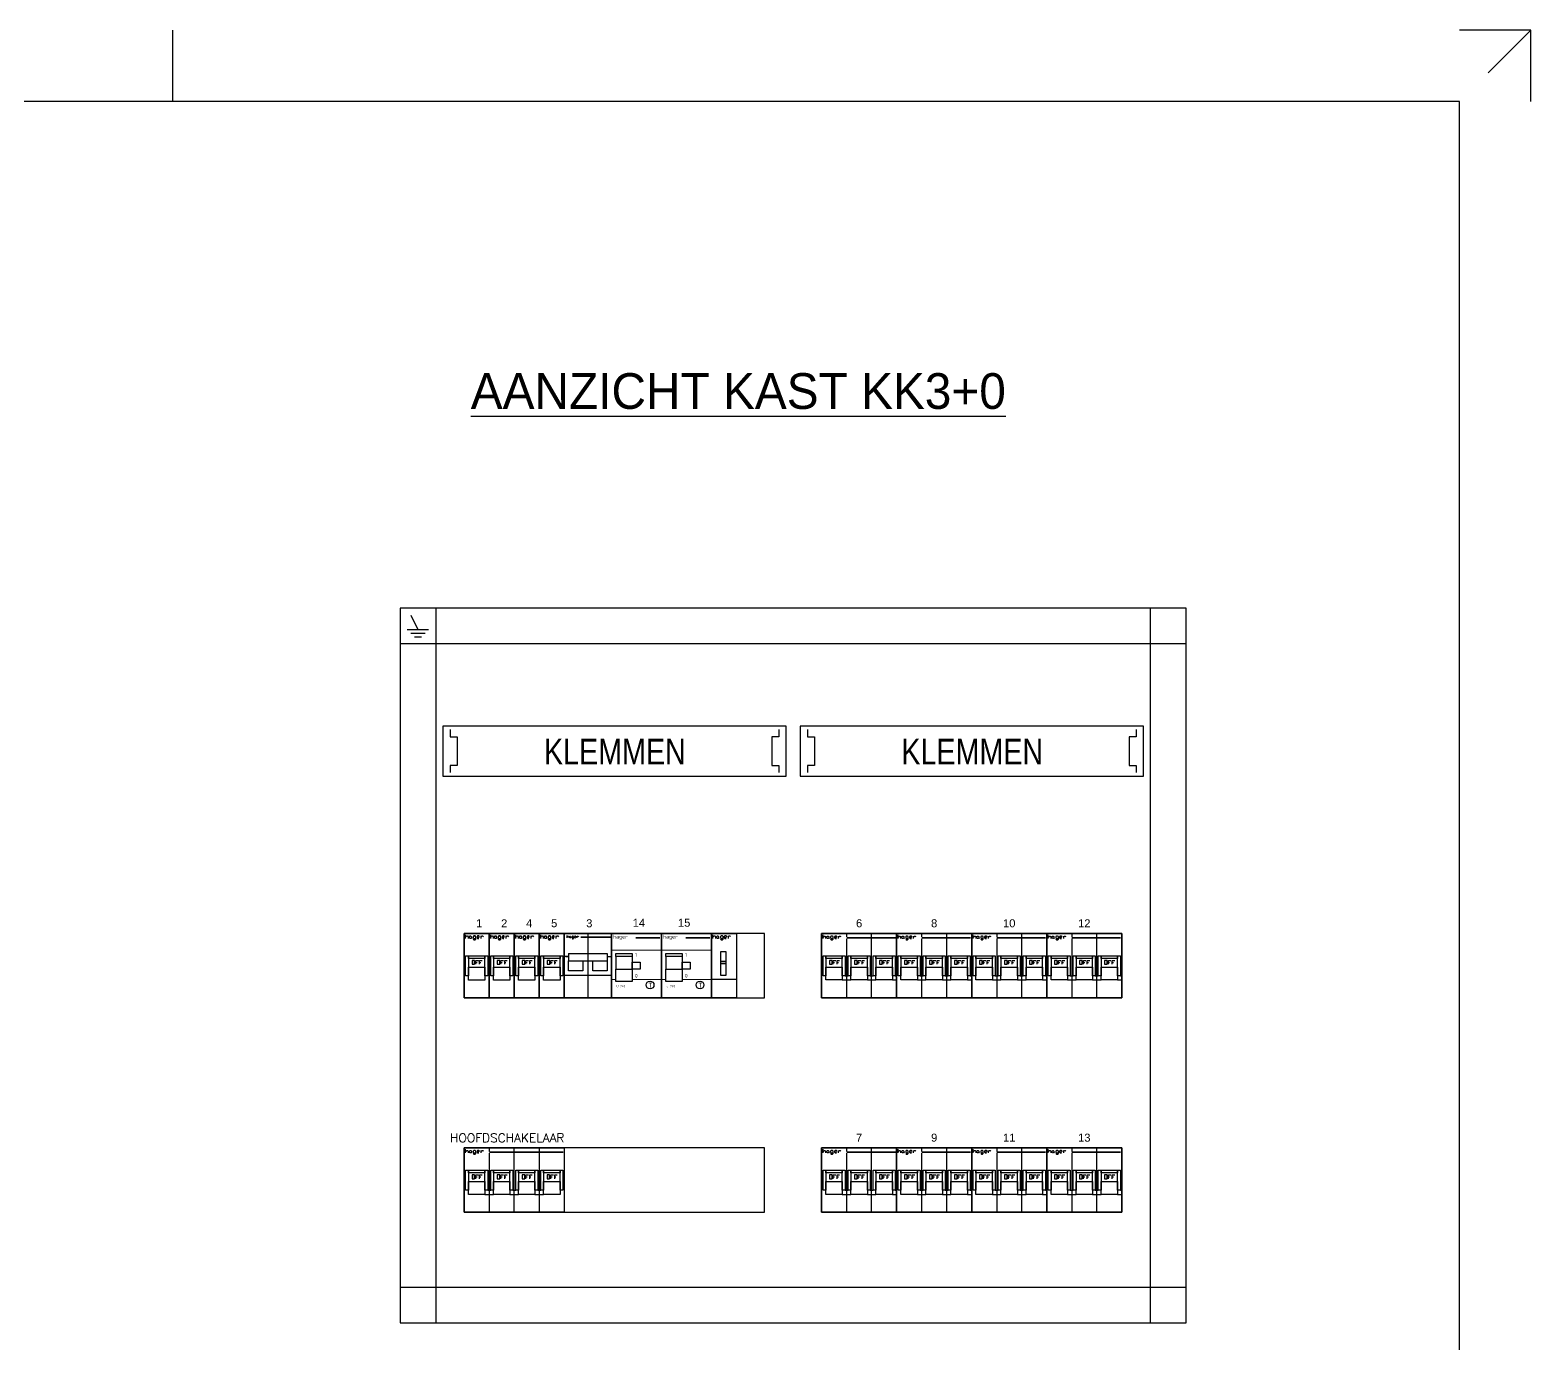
# Model space of a CAD drawing. Header units: millimetres. Extents: x 0 to 420, y 0 to 297.
# Drawn here: x 210 to 420, y 113.1 to 297 of the extents above; entities that cross this region are included whole.
import ezdxf
from ezdxf.enums import TextEntityAlignment as Align

# ---------------------------------------------------------------- set-up
doc = ezdxf.new("R2010")
doc.units = ezdxf.units.MM
doc.layers.get('0').update_dxf_attribs({"linetype": 'CONTINUOUS'})
for name, color, linetype in [('00kad018', 1, 'CONTINUOUS'), ('00kad070', 5, 'CONTINUOUS'), ('BL$2----', 7, 'CONTINUOUS'), ('KAST AANZICHT', 1, 'CONTINUOUS'), ('Kast-aanzicht', 1, 'CONTINUOUS')]:
    doc.layers.add(name, color=color, linetype=linetype)
doc.styles.add('BURO-050', font='BUROFONT.shx', dxfattribs={"height": 5})
doc.styles.add('GREEN', font='txt')
doc.styles.add('NOOTER', font='arial.ttf')
doc.styles.add('ROMANS', font='romans', dxfattribs={"height": 2})
doc.styles.get("Standard").update_dxf_attribs({"font": 'ISOCP'})

# ---------------------------------------------------------------- blocks, each defined once
blk = doc.blocks.new('a3-windesheim-hor')
at = {"layer": '00kad018', "color": 1}
for p, q in [((230, 287), (230, 297)), ((420, 297), (410, 297)), ((420, 297), (414, 291)), ((420, 287), (420, 297))]:
    blk.add_line(p, q, dxfattribs=at)
at = {"layer": '00kad070', "color": 5}
for p, q in [((410, 287), (20, 287)), ((410, 10), (410, 287))]:
    blk.add_line(p, q, dxfattribs=at)
blk = doc.blocks.new('HAG08')
at = {"color": 0}
for p, q in [((-16.5, -3.5), (-16.5, -0.8)), ((-16.5, -0.8), (-16.5, -0.8)), ((-16.5, -2.6), (-15.6, -1.7)), ((-15.6, -1.7), (-15.2, -1.7)), ((-15.2, -1.7), (-14.7, -2.2)), ((-14.7, -2.2), (-14.7, -3.5)), ((-14.7, -3.5), (-14.7, -3.5)), ((-13.8, -2.2), (-13.4, -1.7)), ((-13.8, -3.1), (-13.8, -2.2)), ((-13.4, -3.5), (-13.8, -3.1)), ((-13.4, -1.7), (-13, -1.7)), ((-13, -3.5), (-13.4, -3.5)), ((-13, -1.7), (-12.5, -2.2)), ((-12.5, -3.1), (-13, -3.5)), ((-12.5, -2.2), (-12.5, -3.1)), ((-12.5, -3.1), (-12.1, -3.5)), ((-12.1, -3.5), (-12.1, -3.5)), ((-10.7, -1.7), (-11.2, -2.2)), ((-11.2, -2.2), (-11.2, -3.1)), ((-11.2, -3.1), (-10.7, -3.5)), ((-11.2, -3.9), (-10.7, -4.4)), ((-9.9, -1.7), (-10.7, -1.7)), ((-10.7, -3.5), (-9.4, -3.5)), ((-10.7, -4.4), (-9.9, -4.4)), ((-9.4, -2.2), (-9.9, -1.7)), ((-9.9, -4.4), (-9.4, -3.9)), ((-9.4, -3.9), (-9.4, -2.2)), ((-9.4, -3.5), (-9.4, -3.5)), ((-8.1, -1.7), (-8.5, -2.2)), ((-8.5, -2.2), (-8.5, -3.1)), ((-8.5, -2.6), (-7.2, -2.6)), ((-8.5, -3.1), (-8.1, -3.5)), ((-7.2, -1.7), (-8.1, -1.7)), ((-8.1, -3.5), (-7.2, -3.5)), ((-6.8, -2.2), (-7.2, -1.7)), ((-7.2, -2.6), (-6.8, -2.2)), ((-7.2, -3.5), (-7.2, -3.5)), ((-5.9, -1.7), (-5.9, -3.5)), ((-5.9, -2.6), (-5, -1.7)), ((-5.9, -3.5), (-5.9, -3.5)), ((-5, -1.7), (-4.6, -1.7)), ((-4.6, -1.7), (-4.1, -2.2)), ((-4.1, -2.2), (-4.1, -2.2)), ((-10.2, -18.8), (-12, -18.8)), ((-12, -18.8), (-12, -21.5)), ((-10.2, -21.5), (-10.2, -18.8)), ((-9.3, -21.5), (-9.3, -18.8)), ((-9.3, -18.8), (-7.6, -18.8)), ((-9.3, -20.2), (-8.5, -20.2)), ((-8.5, -20.2), (-8.5, -20.2)), ((-7.6, -18.8), (-7.6, -18.8)), ((-6.7, -21.5), (-6.7, -18.8)), ((-6.7, -18.8), (-4.9, -18.8)), ((-6.7, -20.2), (-5.8, -20.2)), ((-5.8, -20.2), (-5.8, -20.2)), ((-4.9, -18.8), (-4.9, -18.8)), ((-12, -21.5), (-10.2, -21.5)), ((-12, -21.5), (-12, -21.5))]:
    blk.add_line(p, q, dxfattribs=at)
for points in [[(-17.5, -45), (-17.5, 0), (0, 0), (0, -45)], [(-16.5, -29.5), (-16.5, -15.5), (-14.5, -15.5), (-14.5, -29.5)], [(-14.5, -17.5), (-14.5, -15.5), (-3, -15.5), (-3, -17.5)], [(-3, -29.5), (-3, -15.5), (-1, -15.5), (-1, -29.5)], [(-14.5, -32.5), (-14.5, -23.5), (-3, -23.5), (-3, -32.5)]]:
    blk.add_lwpolyline(points, close=True, dxfattribs=at)
blk = doc.blocks.new('HAG07')
at = {"color": 0}
for p, q in [((0.22, 8.85), (0.22, 9.42)), ((0.22, 9.42), (0.22, 9.42)), ((0.22, 9.04), (0.41, 9.23)), ((0.41, 9.23), (0.5, 9.23)), ((0.5, 9.23), (0.6, 9.14)), ((0.6, 9.14), (0.6, 8.85)), ((0.79, 9.14), (0.88, 9.23)), ((0.79, 8.95), (0.79, 9.14)), ((0.88, 9.23), (0.97, 9.23)), ((0.97, 9.23), (1.07, 9.14)), ((1.07, 9.14), (1.07, 8.95)), ((1.44, 9.23), (1.35, 9.14)), ((1.35, 9.14), (1.35, 8.95)), ((1.63, 9.23), (1.44, 9.23)), ((1.73, 9.14), (1.63, 9.23)), ((1.73, 8.76), (1.73, 9.14)), ((2.01, 9.23), (1.92, 9.14)), ((1.92, 9.14), (1.92, 8.95)), ((1.92, 9.04), (2.2, 9.04)), ((2.2, 9.23), (2.01, 9.23)), ((2.29, 9.14), (2.2, 9.23)), ((2.2, 9.04), (2.29, 9.14)), ((2.48, 9.23), (2.48, 8.85)), ((2.48, 9.04), (2.67, 9.23)), ((2.67, 9.23), (2.76, 9.23)), ((2.76, 9.23), (2.86, 9.14)), ((2.86, 9.14), (2.86, 9.14)), ((3.73, 9.6), (3.73, 9.09)), ((7.47, 9.09), (7.47, 9.6)), ((0.6, 8.85), (0.6, 8.85)), ((0.88, 8.85), (0.79, 8.95)), ((0.97, 8.85), (0.88, 8.85)), ((1.07, 8.95), (0.97, 8.85)), ((1.07, 8.95), (1.16, 8.85)), ((1.16, 8.85), (1.16, 8.85)), ((1.35, 8.95), (1.44, 8.85)), ((1.35, 8.76), (1.44, 8.66)), ((1.44, 8.85), (1.73, 8.85)), ((1.44, 8.66), (1.63, 8.66)), ((1.63, 8.66), (1.73, 8.76)), ((1.73, 8.85), (1.73, 8.85)), ((1.92, 8.95), (2.01, 8.85)), ((2.01, 8.85), (2.2, 8.85)), ((2.2, 8.85), (2.2, 8.85)), ((2.48, 8.85), (2.48, 8.85)), ((3.73, 8.83), (3.73, 0)), ((7.47, 0), (7.47, 8.83)), ((1.56, 5.58), (1.18, 5.58)), ((1.18, 5.58), (1.18, 5.01)), ((1.18, 5.01), (1.56, 5.01)), ((1.18, 5.01), (1.18, 5.01)), ((1.56, 5.01), (1.56, 5.58)), ((1.74, 5.01), (1.74, 5.58)), ((1.74, 5.58), (2.12, 5.58)), ((1.74, 5.3), (1.93, 5.3)), ((1.93, 5.3), (1.93, 5.3)), ((2.12, 5.58), (2.12, 5.58)), ((2.31, 5.01), (2.31, 5.58)), ((2.31, 5.58), (2.69, 5.58)), ((2.31, 5.3), (2.5, 5.3)), ((2.5, 5.3), (2.5, 5.3)), ((2.69, 5.58), (2.69, 5.58)), ((5.29, 5.58), (4.91, 5.58)), ((4.91, 5.58), (4.91, 5.01)), ((4.91, 5.01), (5.29, 5.01)), ((4.91, 5.01), (4.91, 5.01)), ((5.29, 5.01), (5.29, 5.58)), ((5.47, 5.01), (5.47, 5.58)), ((5.47, 5.58), (5.85, 5.58)), ((5.47, 5.3), (5.66, 5.3)), ((5.66, 5.3), (5.66, 5.3)), ((5.85, 5.58), (5.85, 5.58)), ((6.04, 5.01), (6.04, 5.58)), ((6.04, 5.58), (6.42, 5.58)), ((6.04, 5.3), (6.23, 5.3)), ((6.23, 5.3), (6.23, 5.3)), ((6.42, 5.58), (6.42, 5.58)), ((9.02, 5.58), (8.64, 5.58)), ((8.64, 5.58), (8.64, 5.01)), ((8.64, 5.01), (9.02, 5.01)), ((8.64, 5.01), (8.64, 5.01)), ((9.02, 5.01), (9.02, 5.58)), ((9.2, 5.01), (9.2, 5.58)), ((9.2, 5.58), (9.58, 5.58)), ((9.2, 5.3), (9.39, 5.3)), ((9.39, 5.3), (9.39, 5.3)), ((9.58, 5.58), (9.58, 5.58)), ((9.77, 5.01), (9.77, 5.58)), ((9.77, 5.58), (10.15, 5.58)), ((9.77, 5.3), (9.96, 5.3)), ((9.96, 5.3), (9.96, 5.3)), ((10.15, 5.58), (10.15, 5.58)), ((3.09, 2.67), (4.37, 2.67)), ((3.52, 3.31), (3.95, 3.31)), ((6.83, 2.67), (8.11, 2.67)), ((7.25, 3.31), (7.68, 3.31)), ((10.56, 2.67), (11.2, 2.67)), ((10.99, 3.31), (11.2, 3.31))]:
    blk.add_line(p, q, dxfattribs=at)
for points in [[(0, 0), (0, 9.6), (11.2, 9.6), (11.2, 0)], [(0.21, 3.31), (0.21, 6.29), (0.64, 6.29), (0.64, 3.31)], [(0.64, 5.87), (0.64, 6.29), (3.09, 6.29), (3.09, 5.87)], [(0.64, 2.67), (0.64, 4.59), (3.09, 4.59), (3.09, 2.67)], [(3.09, 3.31), (3.09, 6.29), (3.52, 6.29), (3.52, 3.31)], [(3.95, 3.31), (3.95, 6.29), (4.37, 6.29), (4.37, 3.31)], [(4.37, 5.87), (4.37, 6.29), (6.83, 6.29), (6.83, 5.87)], [(4.37, 2.67), (4.37, 4.59), (6.83, 4.59), (6.83, 2.67)], [(6.83, 3.31), (6.83, 6.29), (7.25, 6.29), (7.25, 3.31)], [(7.68, 3.31), (7.68, 6.29), (8.11, 6.29), (8.11, 3.31)], [(8.11, 5.87), (8.11, 6.29), (10.56, 6.29), (10.56, 5.87)], [(8.11, 2.67), (8.11, 4.59), (10.56, 4.59), (10.56, 2.67)], [(10.56, 3.31), (10.56, 6.29), (10.99, 6.29), (10.99, 3.31)]]:
    blk.add_lwpolyline(points, close=True, dxfattribs=at)
at = {"color": 0, "const_width": 0.256}
blk.add_lwpolyline([(3.73, 8.96), (11.05, 8.96)], dxfattribs=at)
blk = doc.blocks.new('HAG09')
at = {"color": 0}
for p, q in [((-52.5, 0), (-52.5, -2.4)), ((-35, -2.4), (-35, 0)), ((-17.5, 0), (-17.5, -2.4)), ((-69, -3.5), (-69, -0.8)), ((-69, -0.8), (-69, -0.8)), ((-69, -2.6), (-68.1, -1.7)), ((-68.1, -1.7), (-67.6, -1.7)), ((-67.6, -1.7), (-67.2, -2.2)), ((-67.2, -2.2), (-67.2, -3.5)), ((-67.2, -3.5), (-67.2, -3.5)), ((-66.3, -2.2), (-65.9, -1.7)), ((-66.3, -3.1), (-66.3, -2.2)), ((-65.9, -3.5), (-66.3, -3.1)), ((-65.9, -1.7), (-65.4, -1.7)), ((-65.4, -3.5), (-65.9, -3.5)), ((-65.4, -1.7), (-65, -2.2)), ((-65, -3.1), (-65.4, -3.5)), ((-65, -2.2), (-65, -3.1)), ((-65, -3.1), (-64.6, -3.5)), ((-64.6, -3.5), (-64.6, -3.5)), ((-63.2, -1.7), (-63.7, -2.2)), ((-63.7, -2.2), (-63.7, -3.1)), ((-63.7, -3.1), (-63.2, -3.5)), ((-63.7, -3.9), (-63.2, -4.4)), ((-62.3, -1.7), (-63.2, -1.7)), ((-63.2, -3.5), (-61.9, -3.5)), ((-63.2, -4.4), (-62.3, -4.4)), ((-61.9, -2.2), (-62.3, -1.7)), ((-62.3, -4.4), (-61.9, -3.9)), ((-61.9, -3.9), (-61.9, -2.2)), ((-61.9, -3.5), (-61.9, -3.5)), ((-60.6, -1.7), (-61, -2.2)), ((-61, -2.2), (-61, -3.1)), ((-61, -2.6), (-59.7, -2.6)), ((-61, -3.1), (-60.6, -3.5)), ((-59.7, -1.7), (-60.6, -1.7)), ((-60.6, -3.5), (-59.7, -3.5)), ((-59.2, -2.2), (-59.7, -1.7)), ((-59.7, -2.6), (-59.2, -2.2)), ((-59.7, -3.5), (-59.7, -3.5)), ((-58.4, -1.7), (-58.4, -3.5)), ((-58.4, -2.6), (-57.5, -1.7)), ((-58.4, -3.5), (-58.4, -3.5)), ((-57.5, -1.7), (-57, -1.7)), ((-57, -1.7), (-56.6, -2.2)), ((-56.6, -2.2), (-56.6, -2.2)), ((-52.5, -3.6), (-52.5, -45)), ((-35, -45), (-35, -3.6)), ((-17.5, -3.6), (-17.5, -45)), ((-62.7, -18.8), (-64.5, -18.8)), ((-64.5, -18.8), (-64.5, -21.5)), ((-62.7, -21.5), (-62.7, -18.8)), ((-61.8, -21.5), (-61.8, -18.8)), ((-61.8, -18.8), (-60.1, -18.8)), ((-61.8, -20.2), (-60.9, -20.2)), ((-60.9, -20.2), (-60.9, -20.2)), ((-60.1, -18.8), (-60.1, -18.8)), ((-59.2, -21.5), (-59.2, -18.8)), ((-59.2, -18.8), (-57.4, -18.8)), ((-59.2, -20.2), (-58.3, -20.2)), ((-58.3, -20.2), (-58.3, -20.2)), ((-57.4, -18.8), (-57.4, -18.8)), ((-45.2, -18.8), (-47, -18.8)), ((-47, -18.8), (-47, -21.5)), ((-45.2, -21.5), (-45.2, -18.8)), ((-44.3, -21.5), (-44.3, -18.8)), ((-44.3, -18.8), (-42.6, -18.8)), ((-44.3, -20.2), (-43.5, -20.2)), ((-43.5, -20.2), (-43.5, -20.2)), ((-42.6, -18.8), (-42.6, -18.8)), ((-41.7, -21.5), (-41.7, -18.8)), ((-41.7, -18.8), (-39.9, -18.8)), ((-41.7, -20.2), (-40.8, -20.2)), ((-40.8, -20.2), (-40.8, -20.2)), ((-39.9, -18.8), (-39.9, -18.8)), ((-27.7, -18.8), (-29.5, -18.8)), ((-29.5, -18.8), (-29.5, -21.5)), ((-27.7, -21.5), (-27.7, -18.8)), ((-26.9, -21.5), (-26.9, -18.8)), ((-26.9, -18.8), (-25.1, -18.8)), ((-26.9, -20.2), (-26, -20.2)), ((-26, -20.2), (-26, -20.2)), ((-25.1, -18.8), (-25.1, -18.8)), ((-24.2, -21.5), (-24.2, -18.8)), ((-24.2, -18.8), (-22.4, -18.8)), ((-24.2, -20.2), (-23.3, -20.2)), ((-23.3, -20.2), (-23.3, -20.2)), ((-22.4, -18.8), (-22.4, -18.8)), ((-10.3, -18.8), (-12, -18.8)), ((-12, -18.8), (-12, -21.5)), ((-10.3, -21.5), (-10.3, -18.8)), ((-9.4, -21.5), (-9.4, -18.8)), ((-9.4, -18.8), (-7.6, -18.8)), ((-9.4, -20.2), (-8.5, -20.2)), ((-8.5, -20.2), (-8.5, -20.2)), ((-7.6, -18.8), (-7.6, -18.8)), ((-6.7, -21.5), (-6.7, -18.8)), ((-6.7, -18.8), (-4.9, -18.8)), ((-6.7, -20.2), (-5.8, -20.2)), ((-5.8, -20.2), (-5.8, -20.2)), ((-4.9, -18.8), (-5, -18.8)), ((-64.5, -21.5), (-62.7, -21.5)), ((-64.5, -21.5), (-64.5, -21.5)), ((-53.5, -29.5), (-51.5, -29.5)), ((-47, -21.5), (-45.2, -21.5)), ((-47, -21.5), (-47, -21.5)), ((-36, -29.5), (-34, -29.5)), ((-29.5, -21.5), (-27.7, -21.5)), ((-29.5, -21.5), (-29.5, -21.5)), ((-18.5, -29.5), (-16.5, -29.5)), ((-12, -21.5), (-10.3, -21.5)), ((-12, -21.5), (-12, -21.5)), ((-55.5, -32.5), (-49.5, -32.5)), ((-38, -32.5), (-32, -32.5)), ((-20.5, -32.5), (-14.5, -32.5))]:
    blk.add_line(p, q, dxfattribs=at)
for points in [[(-70, -45), (-70, 0), (0, 0), (0, -45)], [(-69, -29.5), (-69, -15.5), (-67, -15.5), (-67, -29.5)], [(-67, -17.5), (-67, -15.5), (-55.5, -15.5), (-55.5, -17.5)], [(-55.5, -29.5), (-55.5, -15.5), (-53.5, -15.5), (-53.5, -29.5)], [(-51.5, -29.5), (-51.5, -15.5), (-49.5, -15.5), (-49.5, -29.5)], [(-49.5, -17.5), (-49.5, -15.5), (-38, -15.5), (-38, -17.5)], [(-38, -29.5), (-38, -15.5), (-36, -15.5), (-36, -29.5)], [(-34, -29.5), (-34, -15.5), (-32, -15.5), (-32, -29.5)], [(-32, -17.5), (-32, -15.5), (-20.5, -15.5), (-20.5, -17.5)], [(-20.5, -29.5), (-20.5, -15.5), (-18.5, -15.5), (-18.5, -29.5)], [(-16.5, -29.5), (-16.5, -15.5), (-14.5, -15.5), (-14.5, -29.5)], [(-14.5, -17.5), (-14.5, -15.5), (-3, -15.5), (-3, -17.5)], [(-3, -29.5), (-3, -15.5), (-1, -15.5), (-1, -29.5)], [(-67, -32.5), (-67, -23.5), (-55.5, -23.5), (-55.5, -32.5)], [(-49.5, -32.5), (-49.5, -23.5), (-38, -23.5), (-38, -32.5)], [(-32, -32.5), (-32, -23.5), (-20.5, -23.5), (-20.5, -32.5)], [(-14.5, -32.5), (-14.5, -23.5), (-3, -23.5), (-3, -32.5)]]:
    blk.add_lwpolyline(points, close=True, dxfattribs=at)
at = {"color": 0, "const_width": 1.2}
blk.add_lwpolyline([(-52.5, -3), (-0.7, -3)], dxfattribs=at)
blk = doc.blocks.new('HAG05')
at = {"color": 0}
for p, q in [((-33, 0), (0, 0)), ((-33, -45), (-33, 0)), ((-16.5, 0), (-16.5, -45)), ((0, 0), (0, -45)), ((-31, -3), (-31, -1.3)), ((-31, -1.3), (-31, -1.3)), ((-31, -2.4), (-30.4, -1.9)), ((-30.4, -1.9), (-30.1, -1.9)), ((-30.1, -1.9), (-29.9, -2.2)), ((-29.9, -2.2), (-29.9, -3)), ((-29.9, -3), (-29.9, -3)), ((-29.3, -2.2), (-29, -1.9)), ((-29.3, -2.7), (-29.3, -2.2)), ((-29, -3), (-29.3, -2.7)), ((-29, -1.9), (-28.7, -1.9)), ((-28.7, -3), (-29, -3)), ((-28.7, -1.9), (-28.4, -2.2)), ((-28.4, -2.7), (-28.7, -3)), ((-28.4, -2.2), (-28.4, -2.7)), ((-28.4, -2.7), (-28.2, -3)), ((-28.2, -3), (-28.2, -3)), ((-27.3, -1.9), (-27.6, -2.2)), ((-27.6, -2.2), (-27.6, -2.7)), ((-27.6, -2.7), (-27.3, -3)), ((-27.6, -3.3), (-27.3, -3.6)), ((-26.8, -1.9), (-27.3, -1.9)), ((-27.3, -3), (-26.5, -3)), ((-27.3, -3.6), (-26.8, -3.6)), ((-26.5, -2.2), (-26.8, -1.9)), ((-26.8, -3.6), (-26.5, -3.3)), ((-26.5, -3.3), (-26.5, -2.2)), ((-26.5, -3), (-26.5, -3)), ((-25.6, -1.9), (-25.9, -2.2)), ((-25.9, -2.2), (-25.9, -2.7)), ((-25.9, -2.4), (-25.1, -2.4)), ((-25.9, -2.7), (-25.6, -3)), ((-25.1, -1.9), (-25.6, -1.9)), ((-25.6, -3), (-25.1, -3)), ((-24.8, -2.2), (-25.1, -1.9)), ((-25.1, -2.4), (-24.8, -2.2)), ((-25.1, -3), (-25.1, -3)), ((-24.2, -1.9), (-24.2, -3)), ((-24.2, -2.4), (-23.7, -1.9)), ((-24.2, -3), (-24.2, -3)), ((-23.7, -1.9), (-23.4, -1.9)), ((-23.4, -1.9), (-23.1, -2.2)), ((-23.1, -2.2), (-23.1, -2.2)), ((-30, -16), (-33, -16)), ((-30, -14), (-30, -19)), ((-30, -14), (-3, -14)), ((-20, -19), (-13, -19)), ((-3, -14), (-3, -19)), ((-3, -16), (0, -16)), ((-33, -29), (0, -29)), ((0, -45), (-33, -45))]:
    blk.add_line(p, q, dxfattribs=at)
at = {"color": 0, "const_width": 1}
blk.add_lwpolyline([(-21.5, -2.5), (0, -2.5)], dxfattribs=at)
at = {"color": 0}
blk.add_lwpolyline([(-32, -16), (-30, -16)], dxfattribs=at)
for points in [[(-30, -26), (-30, -19), (-20, -19), (-20, -26)], [(-13, -26), (-13, -19), (-3, -19), (-3, -26)]]:
    blk.add_lwpolyline(points, close=True, dxfattribs=at)
blk = doc.blocks.new('HAG06')
at = {"color": 0}
for p, q in [((-32.000023, -16.000013), (-32.000023, -25.000013)), ((-20.500021, -16.000011), (-20.500021, -25.000011))]:
    blk.add_line(p, q, dxfattribs=at)
for points in [[(-35.000023, -45.000046), (-35.000023, -0.000004), (0, 0), (0.000008, -45.000046)], [(-32.000023, -16.000011), (-32.000023, -14.000013), (-20.500021, -14.000013), (-20.500021, -16.000011)], [(-20.500021, -25.000011), (-20.500021, -20.000011), (-15.000019, -20.000011), (-15.000019, -25.000011)], [(-32.000023, -33.500015), (-32.000023, -25.000011), (-20.500021, -25.000011), (-20.500021, -33.500015)]]:
    blk.add_lwpolyline(points, close=True, dxfattribs=at)
for points, const_width in [([(-18.040416, -3.000011), (-1.000008, -3.000015)], 1.2), ([(-34.500023, -11.700043), (-0.500019, -11.700043)], 0.7), ([(-34.500023, -32.10004), (-32.000023, -32.10004)], 0.7), ([(-20.500021, -32.10004), (-0.500015, -32.10004)], 0.7)]:
    blk.add_lwpolyline(points, dxfattribs=dict(at, const_width=const_width))
blk.add_circle((-8.000008, -36.000046), 2.750001, dxfattribs=at)
for s, height, p in [('hager', 2.652707, (-34.000023, -3.500015)), ('1', 2.518582, (-18.600019, -16.200043)), ('0', 2.518582, (-18.600019, -30.800045)), ('U 740', 1.538418, (-31.600025, -37.600044)), ('T', 3.5, (-9.300018, -38.000046))]:
    blk.add_text(s, height=height, dxfattribs=at).set_placement(p)

msp = doc.modelspace()

# ---------------------------------------------------------------- linework, layer by layer
at = {"layer": 'KAST AANZICHT', "color": 1, "linetype": 'Continuous'}
for p, q in [((371.77, 216.1), (261.77, 216.1)), ((261.77, 216.1), (261.77, 116.1)), ((263.27, 215.1), (264.27, 213.1)), ((266.77, 216.1), (266.77, 116.1)), ((366.77, 116.1), (366.77, 216.1)), ((371.77, 116.1), (371.77, 216.1)), ((262.77, 213.1), (265.77, 213.1)), ((263.27, 212.6), (265.27, 212.6)), ((371.77, 211.1), (261.77, 211.1)), ((263.77, 212.1), (264.77, 212.1)), ((268.77, 199.1), (268.77, 198.1)), ((268.77, 198.1), (269.77, 198.1)), ((269.77, 198.1), (269.77, 194.1)), ((314.77, 198.1), (313.77, 198.1)), ((313.77, 198.1), (313.77, 194.1)), ((314.77, 199.1), (314.77, 198.1)), ((318.77, 199.1), (318.77, 198.1)), ((318.77, 198.1), (319.77, 198.1)), ((319.77, 198.1), (319.77, 194.1)), ((364.77, 198.1), (363.77, 198.1)), ((363.77, 198.1), (363.77, 194.1)), ((364.77, 199.1), (364.77, 198.1)), ((269.77, 194.1), (268.77, 194.1)), ((268.77, 194.1), (268.77, 193.1)), ((313.77, 194.1), (314.77, 194.1)), ((314.77, 194.1), (314.77, 193.1)), ((319.77, 194.1), (318.77, 194.1)), ((318.77, 194.1), (318.77, 193.1)), ((363.77, 194.1), (364.77, 194.1)), ((364.77, 194.1), (364.77, 193.1)), ((261.77, 121.1), (371.77, 121.1)), ((261.77, 116.1), (371.77, 116.1))]:
    msp.add_line(p, q, dxfattribs=at)
at = {"layer": 'KAST AANZICHT'}
for p, q in [((305.34, 161.56), (305.34, 170.56)), ((305.34, 170.56), (308.84, 170.56)), ((305.54, 169.86), (305.54, 170.39)), ((305.54, 170.39), (305.54, 170.39)), ((305.54, 170.04), (305.72, 170.22)), ((305.72, 170.22), (305.81, 170.22)), ((305.81, 170.22), (305.9, 170.13)), ((305.9, 170.13), (305.9, 169.86)), ((306.07, 170.13), (306.16, 170.22)), ((306.07, 169.95), (306.07, 170.13)), ((306.16, 170.22), (306.25, 170.22)), ((306.25, 170.22), (306.34, 170.13)), ((306.34, 170.13), (306.34, 169.95)), ((306.69, 170.22), (306.6, 170.13)), ((306.6, 170.13), (306.6, 169.95)), ((306.87, 170.22), (306.69, 170.22)), ((306.96, 170.13), (306.87, 170.22)), ((306.96, 169.77), (306.96, 170.13)), ((307.22, 170.22), (307.13, 170.13)), ((307.13, 170.13), (307.13, 169.95)), ((307.4, 170.22), (307.22, 170.22)), ((307.49, 170.13), (307.4, 170.22)), ((307.4, 170.04), (307.49, 170.13)), ((307.66, 170.22), (307.66, 169.86)), ((307.66, 170.04), (307.84, 170.22)), ((307.84, 170.22), (307.93, 170.22)), ((307.93, 170.22), (308.02, 170.13)), ((308.02, 170.13), (308.02, 170.13)), ((308.84, 170.56), (308.84, 161.56)), ((305.9, 169.86), (305.9, 169.86)), ((306.16, 169.86), (306.07, 169.95)), ((306.25, 169.86), (306.16, 169.86)), ((306.34, 169.95), (306.25, 169.86)), ((306.34, 169.95), (306.43, 169.86)), ((306.43, 169.86), (306.43, 169.86)), ((306.6, 169.95), (306.69, 169.86)), ((306.6, 169.77), (306.69, 169.69)), ((306.69, 169.86), (306.96, 169.86)), ((306.69, 169.69), (306.87, 169.69)), ((306.87, 169.69), (306.96, 169.77)), ((306.96, 169.86), (306.95, 169.86)), ((307.13, 170.04), (307.4, 170.04)), ((307.13, 169.95), (307.22, 169.86)), ((307.22, 169.86), (307.4, 169.86)), ((307.4, 169.86), (307.4, 169.86)), ((307.66, 169.86), (307.66, 169.86)), ((306.63, 166.38), (306.63, 166.69)), ((306.63, 166.69), (307.35, 166.69)), ((306.63, 166.38), (306.63, 166.38)), ((308.84, 164.14), (305.34, 164.14)), ((308.84, 161.56), (305.34, 161.56))]:
    msp.add_line(p, q, dxfattribs=at)
at = {"layer": 'KAST AANZICHT', "color": 1, "linetype": 'Continuous'}
for points in [[(267.77, 192.6), (315.77, 192.6), (315.77, 199.6), (267.77, 199.6)], [(317.77, 192.6), (365.77, 192.6), (365.77, 199.6), (317.77, 199.6)], [(270.75, 161.56), (312.75, 161.56), (312.75, 170.56), (270.75, 170.56)], [(320.75, 161.56), (362.75, 161.56), (362.75, 170.56), (320.75, 170.56)], [(270.75, 131.56), (312.75, 131.56), (312.75, 140.56), (270.75, 140.56)], [(320.75, 131.56), (362.75, 131.56), (362.75, 140.56), (320.75, 140.56)]]:
    msp.add_lwpolyline(points, close=True, dxfattribs=at)
at = {"layer": 'KAST AANZICHT'}
for points in [[(306.63, 168.06), (307.35, 168.06), (307.35, 164.71), (306.63, 164.71)], [(306.63, 166.38), (307.35, 166.38), (307.35, 166.38), (306.63, 166.38)]]:
    msp.add_lwpolyline(points, close=True, dxfattribs=at)

# ---------------------------------------------------------------- block references
at = {"layer": 'BL$2----'}
msp.add_blockref('a3-windesheim-hor', (0, 0), dxfattribs=at)
at = {"layer": 'KAST AANZICHT'}
for name, p, xscale, yscale, zscale in [('HAG08', (274.25, 170.56), 0.2000000000000313, 0.2000000000000313, 0.2000000000000313), ('HAG08', (277.75, 170.56), 0.2000000000000313, 0.2000000000000313, 0.2000000000000313), ('HAG08', (281.25, 170.56), 0.2000000000000313, 0.2000000000000313, 0.2000000000000313), ('HAG08', (284.75, 170.56), 0.2000000000000313, 0.2000000000000313, 0.2000000000000313), ('HAG05', (291.35, 170.56), 0.2000000000000455, 0.2000000000000455, 0.2000000000000455), ('HAG06', (298.35, 170.56), 0.1998599512834431, 0.1998599512834431, 0.1998599512834431), ('HAG06', (305.34, 170.56), 0.1998599512834431, 0.1998599512834431, 0.1998599512834431), ('HAG07', (320.75, 161.56), 0.9375, 0.9375, 0.9375), ('HAG07', (331.25, 161.56), 0.9375, 0.9375, 0.9375), ('HAG07', (341.75, 161.56), 0.9375, 0.9375, 0.9375), ('HAG07', (352.25, 161.56), 0.9375, 0.9375, 0.9375), ('HAG09', (284.75, 140.56), 0.2000000000000455, 0.2000000000000455, 0.2000000000000455), ('HAG07', (320.75, 131.56), 0.9375, 0.9375, 0.9375), ('HAG07', (331.25, 131.56), 0.9375, 0.9375, 0.9375), ('HAG07', (341.75, 131.56), 0.9375, 0.9375, 0.9375), ('HAG07', (352.25, 131.56), 0.9375, 0.9375, 0.9375)]:
    msp.add_blockref(name, p, dxfattribs=dict(at, xscale=xscale, yscale=yscale, zscale=zscale))

# ---------------------------------------------------------------- texts
at = {"layer": 'KAST AANZICHT', "color": 1, "linetype": 'Continuous', "style": 'GREEN', "width": 0.833333}
for p in [(281.91, 194.22), (331.91, 194.22)]:
    msp.add_text('KLEMMEN', height=3.6, dxfattribs=at).set_placement(p)
at = {"layer": 'KAST AANZICHT', "style": 'NOOTER'}
for s, p in [('1', (272.84, 172)), ('2', (276.34, 172)), ('4', (279.84, 172)), ('5', (283.34, 172)), ('3', (288.25, 172)), ('14', (295.19, 172.07)), ('15', (301.52, 172.07)), ('6', (326, 172)), ('8', (336.5, 172)), ('10', (347, 172)), ('12', (357.5, 172)), ('7', (326, 142)), ('9', (336.5, 142)), ('11', (347, 142)), ('13', (357.5, 142))]:
    msp.add_text(s, height=1.12, dxfattribs=at).set_placement(p, align=Align.MIDDLE)
at = {"layer": 'KAST AANZICHT', "style": 'ROMANS'}
msp.add_text('HOOFDSCHAKELAAR', height=1.2446, dxfattribs=at).set_placement((268.77, 141.35))
at = {"layer": 'Kast-aanzicht', "color": 4, "style": 'BURO-050'}
msp.add_text('%%UAANZICHT KAST KK3+0', height=5, dxfattribs=at).set_placement((271.66, 243.98))

doc.saveas('drawing.dxf')
